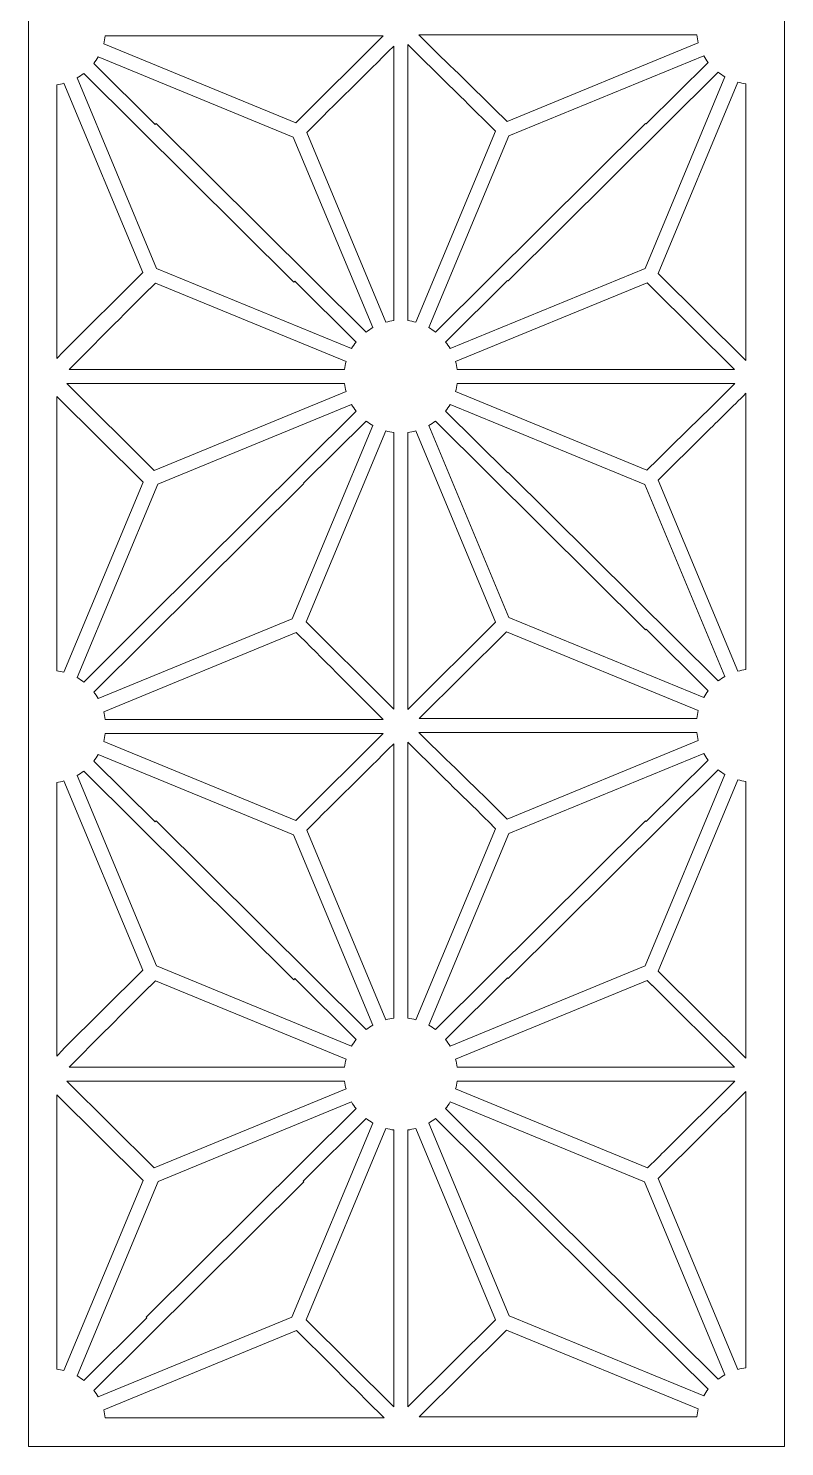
# Model space of a CAD drawing. Header units: centimetres. Extents: x -9 to 6.6, y -13.7 to 14.
# Drawn here: x -8.95 to -1.61, y -13.65 to 0.12 of the extents above; entities that cross this region are included whole.
import ezdxf

# ---------------------------------------------------------------- set-up
doc = ezdxf.new("R2010")
doc.units = ezdxf.units.CM
doc.header["$MEASUREMENT"] = 0
doc.layers.add('layer 1', color=7, linetype='Continuous')

msp = doc.modelspace()

# ---------------------------------------------------------------- linework, layer by layer
at = {"layer": 'layer 1', "color": 177, "lineweight": 9}
for points, knots in [([(-1.61129, 13.97715), (-1.61129, 13.97715), (-1.61129, 13.97714), (-1.61129, 13.97714), (-1.61129, 13.97714), (-1.61129, 13.97714), (-1.61129, 13.21276), (-1.61129, 13.21276), (-1.61129, 13.21276), (-1.61129, 13.21276), (-1.61129, 13.10754), (-1.61129, 13.10754), (-1.61129, 13.10754), (-1.61129, 13.10754), (-1.61129, 12.75012), (-1.61129, 12.75012), (-1.61129, 12.75012), (-1.61129, 12.75012), (-1.61129, 10.67243), (-1.61129, 10.67243), (-1.61129, 10.67243), (-1.61129, 10.67243), (-1.61129, 10.47246), (-1.61129, 10.47246), (-1.61129, 10.47246), (-1.61129, 10.47246), (-1.61129, 10.06116), (-1.61129, 10.06116), (-1.61129, 10.06116), (-1.61129, 10.06116), (-1.61129, 9.86755), (-1.61129, 9.86755), (-1.61129, 9.86755), (-1.61129, 9.86755), (-1.61129, 7.80981), (-1.61129, 7.80981), (-1.61129, 7.80981), (-1.61129, 7.80981), (-1.61129, 7.4524), (-1.61129, 7.4524), (-1.61129, 7.4524), (-1.61129, 7.4524), (-1.61129, 7.34716), (-1.61129, 7.34716), (-1.61129, 7.34716), (-1.61129, 7.34716), (-1.61129, 6.4402), (-1.61129, 6.4402), (-1.61129, 6.4402), (-1.61129, 6.4402), (-1.61129, 6.33498), (-1.61129, 6.33498), (-1.61129, 6.33498), (-1.61129, 6.33498), (-1.61129, 5.97756), (-1.61129, 5.97756), (-1.61129, 5.97756), (-1.61129, 5.97756), (-1.61129, 3.89988), (-1.61129, 3.89988), (-1.61129, 3.89988), (-1.61129, 3.89988), (-1.61129, 3.69991), (-1.61129, 3.69991), (-1.61129, 3.69991), (-1.61129, 3.69991), (-1.61129, 3.28861), (-1.61129, 3.28861), (-1.61129, 3.28861), (-1.61129, 3.28861), (-1.61129, 3.095), (-1.61129, 3.095), (-1.61129, 3.095), (-1.61129, 3.095), (-1.61129, 1.03726), (-1.61129, 1.03726), (-1.61129, 1.03726), (-1.61129, 1.03726), (-1.61129, 0.67984), (-1.61129, 0.67984), (-1.61129, 0.67984), (-1.61129, 0.67984), (-1.61129, 0.57461), (-1.61129, 0.57461), (-1.61129, 0.57461), (-1.61129, 0.57461), (-1.61129, -0.33235), (-1.61129, -0.33235), (-1.61129, -0.33235), (-1.61129, -0.33235), (-1.61129, -0.43758), (-1.61129, -0.43758), (-1.61129, -0.43758), (-1.61129, -0.43758), (-1.61129, -0.795), (-1.61129, -0.795), (-1.61129, -0.795), (-1.61129, -0.795), (-1.61129, -2.87268), (-1.61129, -2.87268), (-1.61129, -2.87268), (-1.61129, -2.87268), (-1.61129, -3.07265), (-1.61129, -3.07265), (-1.61129, -3.07265), (-1.61129, -3.07265), (-1.61129, -3.48395), (-1.61129, -3.48395), (-1.61129, -3.48395), (-1.61129, -3.48395), (-1.61129, -3.67756), (-1.61129, -3.67756), (-1.61129, -3.67756), (-1.61129, -3.67756), (-1.61129, -5.7353), (-1.61129, -5.7353), (-1.61129, -5.7353), (-1.61129, -5.7353), (-1.61129, -6.09272), (-1.61129, -6.09272), (-1.61129, -6.09272), (-1.61129, -6.09272), (-1.61129, -6.19795), (-1.61129, -6.19795), (-1.61129, -6.19795), (-1.61129, -6.19795), (-1.61129, -7.10491), (-1.61129, -7.10491), (-1.61129, -7.10491), (-1.61129, -7.10491), (-1.61129, -7.21014), (-1.61129, -7.21014), (-1.61129, -7.21014), (-1.61129, -7.21014), (-1.61129, -7.56755), (-1.61129, -7.56755), (-1.61129, -7.56755), (-1.61129, -7.56755), (-1.61129, -9.64524), (-1.61129, -9.64524), (-1.61129, -9.64524), (-1.61129, -9.64524), (-1.61129, -9.84521), (-1.61129, -9.84521), (-1.61129, -9.84521), (-1.61129, -9.84521), (-1.61129, -10.26286), (-1.61129, -10.26286), (-1.61129, -10.26286), (-1.61129, -10.26286), (-1.61129, -10.45647), (-1.61129, -10.45647), (-1.61129, -10.45647), (-1.61129, -10.45647), (-1.61129, -12.51421), (-1.61129, -12.51421), (-1.61129, -12.51421), (-1.61129, -12.51421), (-1.61129, -12.87163), (-1.61129, -12.87163), (-1.61129, -12.87163), (-1.61129, -12.87163), (-1.61129, -12.97686), (-1.61129, -12.97686), (-1.61129, -12.97686), (-1.61129, -12.97686), (-1.61129, -13.65199), (-1.61129, -13.65199), (-1.61129, -13.65199), (-1.61129, -13.65199), (-1.61129, -13.65199), (-1.61129, -13.65199), (-1.61129, -13.65199), (-1.61129, -13.65199), (-2.63733, -13.65199), (-2.63733, -13.65199), (-2.63733, -13.65199), (-2.63733, -13.65199), (-2.63733, -13.65199), (-2.63733, -13.65199), (-2.63733, -13.65199), (-2.63733, -13.65199), (-5.00861, -13.65199), (-5.00861, -13.65199), (-5.00861, -13.65199), (-5.00861, -13.65199), (-5.00861, -13.65199), (-5.00861, -13.65199), (-5.00861, -13.65199), (-5.00861, -13.65199), (-5.21008, -13.65199), (-5.21008, -13.65199), (-5.21008, -13.65199), (-5.21008, -13.65199), (-5.21008, -13.65199), (-5.21008, -13.65199), (-5.21008, -13.65199), (-5.21008, -13.65199), (-5.45166, -13.65199), (-5.45166, -13.65199), (-5.45166, -13.65199), (-5.45166, -13.65199), (-5.45166, -13.65199), (-5.45166, -13.65199), (-5.45166, -13.65199), (-5.45166, -13.65199), (-5.65392, -13.65199), (-5.65392, -13.65199), (-5.65392, -13.65199), (-5.65392, -13.65199), (-5.65392, -13.65199), (-5.65392, -13.65199), (-5.65392, -13.65199), (-5.65392, -13.65199), (-8.06065, -13.65199), (-8.06065, -13.65199), (-8.06065, -13.65199), (-8.06065, -13.65199), (-8.06065, -13.65199), (-8.06065, -13.65199), (-8.06065, -13.65199), (-8.06065, -13.65199), (-8.95458, -13.65199), (-8.95458, -13.65199), (-8.95458, -13.65199), (-8.95458, -13.65199), (-8.95458, -13.65199), (-8.95458, -13.65199), (-8.95458, -13.65199), (-8.95458, -13.65199), (-8.95458, -12.78123), (-8.95458, -12.78123), (-8.95458, -12.78123), (-8.95458, -12.78123), (-8.95458, -10.34412), (-8.95458, -10.34412), (-8.95458, -10.34412), (-8.95458, -10.34412), (-8.95458, -10.13921), (-8.95458, -10.13921), (-8.95458, -10.13921), (-8.95458, -10.13921), (-8.95458, -10.11403), (-8.95458, -10.11403), (-8.95458, -10.11403), (-8.95458, -10.11403), (-8.95458, -9.97725), (-8.95458, -9.97725), (-8.95458, -9.97725), (-8.95458, -9.97725), (-8.95458, -9.95568), (-8.95458, -9.95568), (-8.95458, -9.95568), (-8.95458, -9.95568), (-8.95458, -9.76189), (-8.95458, -9.76189), (-8.95458, -9.76189), (-8.95458, -9.76189), (-8.95458, -7.32117), (-8.95458, -7.32117), (-8.95458, -7.32117), (-8.95458, -7.32117), (-8.95458, -6.00232), (-8.95458, -6.00232), (-8.95458, -6.00232), (-8.95458, -6.00232), (-8.95458, -3.56784), (-8.95458, -3.56784), (-8.95458, -3.56784), (-8.95458, -3.56784), (-8.95458, -3.36782), (-8.95458, -3.36782), (-8.95458, -3.36782), (-8.95458, -3.36782), (-8.95458, -3.34264), (-8.95458, -3.34264), (-8.95458, -3.34264), (-8.95458, -3.34264), (-8.95458, -3.20586), (-8.95458, -3.20586), (-8.95458, -3.20586), (-8.95458, -3.20586), (-8.95458, -3.1843), (-8.95458, -3.1843), (-8.95458, -3.1843), (-8.95458, -3.1843), (-8.95458, -2.98933), (-8.95458, -2.98933), (-8.95458, -2.98933), (-8.95458, -2.98933), (-8.95458, -0.54861), (-8.95458, -0.54861), (-8.95458, -0.54861), (-8.95458, -0.54861), (-8.95458, 0.77024), (-8.95458, 0.77024), (-8.95458, 0.77024), (-8.95458, 0.77024), (-8.95458, 3.20355), (-8.95458, 3.20355), (-8.95458, 3.20355), (-8.95458, 3.20355), (-8.95458, 3.40356), (-8.95458, 3.40356), (-8.95458, 3.40356), (-8.95458, 3.40356), (-8.95458, 3.42874), (-8.95458, 3.42874), (-8.95458, 3.42874), (-8.95458, 3.42874), (-8.95458, 3.56552), (-8.95458, 3.56552), (-8.95458, 3.56552), (-8.95458, 3.56552), (-8.95458, 3.58709), (-8.95458, 3.58709), (-8.95458, 3.58709), (-8.95458, 3.58709), (-8.95458, 3.78322), (-8.95458, 3.78322), (-8.95458, 3.78322), (-8.95458, 3.78322), (-8.95458, 6.22395), (-8.95458, 6.22395), (-8.95458, 6.22395), (-8.95458, 6.22395), (-8.95458, 7.54279), (-8.95458, 7.54279), (-8.95458, 7.54279), (-8.95458, 7.54279), (-8.95458, 9.97493), (-8.95458, 9.97493), (-8.95458, 9.97493), (-8.95458, 9.97493), (-8.95458, 10.17495), (-8.95458, 10.17495), (-8.95458, 10.17495), (-8.95458, 10.17495), (-8.95458, 10.20013), (-8.95458, 10.20013), (-8.95458, 10.20013), (-8.95458, 10.20013), (-8.95458, 10.33691), (-8.95458, 10.33691), (-8.95458, 10.33691), (-8.95458, 10.33691), (-8.95458, 10.35847), (-8.95458, 10.35847), (-8.95458, 10.35847), (-8.95458, 10.35847), (-8.95458, 10.55578), (-8.95458, 10.55578), (-8.95458, 10.55578), (-8.95458, 10.55578), (-8.95458, 12.99651), (-8.95458, 12.99651), (-8.95458, 12.99651), (-8.95458, 12.99651), (-8.95458, 13.97714), (-8.95458, 13.97714), (-8.95458, 13.97714), (-8.95458, 13.97714), (-8.95458, 13.97715), (-8.95458, 13.97715), (-8.95458, 13.97715), (-8.95458, 13.97715), (-8.30877, 13.97715), (-8.30877, 13.97715), (-8.30877, 13.97715), (-8.30877, 13.97715), (-8.30877, 13.97714), (-8.30877, 13.97714), (-8.30877, 13.97714), (-8.30877, 13.97714), (-8.1534, 13.97714), (-8.1534, 13.97714), (-8.1534, 13.97714), (-8.1534, 13.97714), (-8.1534, 13.97715), (-8.1534, 13.97715), (-8.1534, 13.97715), (-8.1534, 13.97715), (-7.79361, 13.97715), (-7.79361, 13.97715), (-7.79361, 13.97715), (-7.79361, 13.97715), (-7.79361, 13.97714), (-7.79361, 13.97714), (-7.79361, 13.97714), (-7.79361, 13.97714), (-5.766, 13.97714), (-5.766, 13.97714), (-5.766, 13.97714), (-5.766, 13.97714), (-5.766, 13.97715), (-5.766, 13.97715), (-5.766, 13.97715), (-5.766, 13.97715), (-5.55712, 13.97715), (-5.55712, 13.97715), (-5.55712, 13.97715), (-5.55712, 13.97715), (-5.55712, 13.97714), (-5.55712, 13.97714), (-5.55712, 13.97714), (-5.55712, 13.97714), (-5.40683, 13.97714), (-5.40683, 13.97714), (-5.40683, 13.97714), (-5.40683, 13.97714), (-5.40683, 13.97715), (-5.40683, 13.97715), (-5.40683, 13.97715), (-5.40683, 13.97715), (-5.26914, 13.97715), (-5.26914, 13.97715), (-5.26914, 13.97715), (-5.26914, 13.97715), (-5.26914, 13.97714), (-5.26914, 13.97714), (-5.26914, 13.97714), (-5.26914, 13.97714), (-5.11029, 13.97714), (-5.11029, 13.97714), (-5.11029, 13.97714), (-5.11029, 13.97714), (-5.11029, 13.97715), (-5.11029, 13.97715), (-5.11029, 13.97715), (-5.11029, 13.97715), (-4.91513, 13.97715), (-4.91513, 13.97715), (-4.91513, 13.97715), (-4.91513, 13.97715), (-4.91513, 13.97714), (-4.91513, 13.97714), (-4.91513, 13.97714), (-4.91513, 13.97714), (-2.85423, 13.97714), (-2.85423, 13.97714), (-2.85423, 13.97714), (-2.85423, 13.97714), (-2.85423, 13.97715), (-2.85423, 13.97715), (-2.85423, 13.97715), (-2.85423, 13.97715), (-2.49444, 13.97715), (-2.49444, 13.97715), (-2.49444, 13.97715), (-2.49444, 13.97715), (-2.49444, 13.97714), (-2.49444, 13.97714), (-2.49444, 13.97714), (-2.49444, 13.97714), (-2.37151, 13.97714), (-2.37151, 13.97714), (-2.37151, 13.97714), (-2.37151, 13.97714), (-2.37151, 13.97715), (-2.37151, 13.97715), (-2.37151, 13.97715), (-2.37151, 13.97715), (-1.61129, 13.97715), (-1.61129, 13.97715)], [0, 0, 0, 0, 0.00854701, 0.00854701, 0.00854701, 0.00854701, 0.01709402, 0.01709402, 0.01709402, 0.01709402, 0.02564103, 0.02564103, 0.02564103, 0.02564103, 0.03418803, 0.03418803, 0.03418803, 0.03418803, 0.04273504, 0.04273504, 0.04273504, 0.04273504, 0.05128205, 0.05128205, 0.05128205, 0.05128205, 0.05982906, 0.05982906, 0.05982906, 0.05982906, 0.06837607, 0.06837607, 0.06837607, 0.06837607, 0.07692308, 0.07692308, 0.07692308, 0.07692308, 0.08547009, 0.08547009, 0.08547009, 0.08547009, 0.09401709, 0.09401709, 0.09401709, 0.09401709, 0.1025641, 0.1025641, 0.1025641, 0.1025641, 0.11111111, 0.11111111, 0.11111111, 0.11111111, 0.11965812, 0.11965812, 0.11965812, 0.11965812, 0.12820513, 0.12820513, 0.12820513, 0.12820513, 0.13675214, 0.13675214, 0.13675214, 0.13675214, 0.14529915, 0.14529915, 0.14529915, 0.14529915, 0.15384615, 0.15384615, 0.15384615, 0.15384615, 0.16239316, 0.16239316, 0.16239316, 0.16239316, 0.17094017, 0.17094017, 0.17094017, 0.17094017, 0.17948718, 0.17948718, 0.17948718, 0.17948718, 0.18803419, 0.18803419, 0.18803419, 0.18803419, 0.1965812, 0.1965812, 0.1965812, 0.1965812, 0.20512821, 0.20512821, 0.20512821, 0.20512821, 0.21367521, 0.21367521, 0.21367521, 0.21367521, 0.22222222, 0.22222222, 0.22222222, 0.22222222, 0.23076923, 0.23076923, 0.23076923, 0.23076923, 0.23931624, 0.23931624, 0.23931624, 0.23931624, 0.24786325, 0.24786325, 0.24786325, 0.24786325, 0.25641026, 0.25641026, 0.25641026, 0.25641026, 0.26495726, 0.26495726, 0.26495726, 0.26495726, 0.27350427, 0.27350427, 0.27350427, 0.27350427, 0.28205128, 0.28205128, 0.28205128, 0.28205128, 0.29059829, 0.29059829, 0.29059829, 0.29059829, 0.2991453, 0.2991453, 0.2991453, 0.2991453, 0.30769231, 0.30769231, 0.30769231, 0.30769231, 0.31623932, 0.31623932, 0.31623932, 0.31623932, 0.32478632, 0.32478632, 0.32478632, 0.32478632, 0.33333333, 0.33333333, 0.33333333, 0.33333333, 0.34188034, 0.34188034, 0.34188034, 0.34188034, 0.35042735, 0.35042735, 0.35042735, 0.35042735, 0.35897436, 0.35897436, 0.35897436, 0.35897436, 0.36752137, 0.36752137, 0.36752137, 0.36752137, 0.37606838, 0.37606838, 0.37606838, 0.37606838, 0.38461538, 0.38461538, 0.38461538, 0.38461538, 0.39316239, 0.39316239, 0.39316239, 0.39316239, 0.4017094, 0.4017094, 0.4017094, 0.4017094, 0.41025641, 0.41025641, 0.41025641, 0.41025641, 0.41880342, 0.41880342, 0.41880342, 0.41880342, 0.42735043, 0.42735043, 0.42735043, 0.42735043, 0.43589744, 0.43589744, 0.43589744, 0.43589744, 0.44444444, 0.44444444, 0.44444444, 0.44444444, 0.45299145, 0.45299145, 0.45299145, 0.45299145, 0.46153846, 0.46153846, 0.46153846, 0.46153846, 0.47008547, 0.47008547, 0.47008547, 0.47008547, 0.47863248, 0.47863248, 0.47863248, 0.47863248, 0.48717949, 0.48717949, 0.48717949, 0.48717949, 0.4957265, 0.4957265, 0.4957265, 0.4957265, 0.5042735, 0.5042735, 0.5042735, 0.5042735, 0.51282051, 0.51282051, 0.51282051, 0.51282051, 0.52136752, 0.52136752, 0.52136752, 0.52136752, 0.52991453, 0.52991453, 0.52991453, 0.52991453, 0.53846154, 0.53846154, 0.53846154, 0.53846154, 0.54700855, 0.54700855, 0.54700855, 0.54700855, 0.55555556, 0.55555556, 0.55555556, 0.55555556, 0.56410256, 0.56410256, 0.56410256, 0.56410256, 0.57264957, 0.57264957, 0.57264957, 0.57264957, 0.58119658, 0.58119658, 0.58119658, 0.58119658, 0.58974359, 0.58974359, 0.58974359, 0.58974359, 0.5982906, 0.5982906, 0.5982906, 0.5982906, 0.60683761, 0.60683761, 0.60683761, 0.60683761, 0.61538462, 0.61538462, 0.61538462, 0.61538462, 0.62393162, 0.62393162, 0.62393162, 0.62393162, 0.63247863, 0.63247863, 0.63247863, 0.63247863, 0.64102564, 0.64102564, 0.64102564, 0.64102564, 0.64957265, 0.64957265, 0.64957265, 0.64957265, 0.65811966, 0.65811966, 0.65811966, 0.65811966, 0.66666667, 0.66666667, 0.66666667, 0.66666667, 0.67521368, 0.67521368, 0.67521368, 0.67521368, 0.68376068, 0.68376068, 0.68376068, 0.68376068, 0.69230769, 0.69230769, 0.69230769, 0.69230769, 0.7008547, 0.7008547, 0.7008547, 0.7008547, 0.70940171, 0.70940171, 0.70940171, 0.70940171, 0.71794872, 0.71794872, 0.71794872, 0.71794872, 0.72649573, 0.72649573, 0.72649573, 0.72649573, 0.73504274, 0.73504274, 0.73504274, 0.73504274, 0.74358974, 0.74358974, 0.74358974, 0.74358974, 0.75213675, 0.75213675, 0.75213675, 0.75213675, 0.76068376, 0.76068376, 0.76068376, 0.76068376, 0.76923077, 0.76923077, 0.76923077, 0.76923077, 0.77777778, 0.77777778, 0.77777778, 0.77777778, 0.78632479, 0.78632479, 0.78632479, 0.78632479, 0.79487179, 0.79487179, 0.79487179, 0.79487179, 0.8034188, 0.8034188, 0.8034188, 0.8034188, 0.81196581, 0.81196581, 0.81196581, 0.81196581, 0.82051282, 0.82051282, 0.82051282, 0.82051282, 0.82905983, 0.82905983, 0.82905983, 0.82905983, 0.83760684, 0.83760684, 0.83760684, 0.83760684, 0.84615385, 0.84615385, 0.84615385, 0.84615385, 0.85470085, 0.85470085, 0.85470085, 0.85470085, 0.86324786, 0.86324786, 0.86324786, 0.86324786, 0.87179487, 0.87179487, 0.87179487, 0.87179487, 0.88034188, 0.88034188, 0.88034188, 0.88034188, 0.88888889, 0.88888889, 0.88888889, 0.88888889, 0.8974359, 0.8974359, 0.8974359, 0.8974359, 0.90598291, 0.90598291, 0.90598291, 0.90598291, 0.91452991, 0.91452991, 0.91452991, 0.91452991, 0.92307692, 0.92307692, 0.92307692, 0.92307692, 0.93162393, 0.93162393, 0.93162393, 0.93162393, 0.94017094, 0.94017094, 0.94017094, 0.94017094, 0.94871795, 0.94871795, 0.94871795, 0.94871795, 0.95726496, 0.95726496, 0.95726496, 0.95726496, 0.96581197, 0.96581197, 0.96581197, 0.96581197, 0.97435897, 0.97435897, 0.97435897, 0.97435897, 0.98290598, 0.98290598, 0.98290598, 0.98290598, 1, 1, 1, 1]), ([(-6.35883, -0.80078), (-6.35883, -0.80078), (-5.51002, 0.04243), (-5.51002, 0.04243), (-5.51002, 0.04243), (-5.51002, 0.04243), (-8.20802, 0.04243), (-8.20802, 0.04243), (-8.20802, 0.04243), (-8.21129, 0.01646), (-8.2164, -0.00893), (-8.2232, -0.03363), (-8.2232, -0.03363), (-8.2232, -0.03363), (-6.35883, -0.80078), (-6.35883, -0.80078)], [0, 0, 0, 0, 0.2, 0.2, 0.2, 0.2, 0.4, 0.4, 0.4, 0.4, 0.6, 0.6, 0.6, 0.6, 1, 1, 1, 1]), ([(-2.4649, 0.05274), (-2.46163, 0.02677), (-2.45653, 0.00138), (-2.44973, -0.02333), (-2.44973, -0.02333), (-2.44973, -0.02333), (-4.30652, -0.78736), (-4.30652, -0.78736), (-4.30652, -0.78736), (-4.53284, -0.56217), (-4.76181, -0.33996), (-4.99096, -0.11806), (-4.99096, -0.11806), (-4.99096, -0.11806), (-5.16289, 0.05274), (-5.16289, 0.05274), (-5.16289, 0.05274), (-5.16289, 0.05274), (-2.4649, 0.05274), (-2.4649, 0.05274)], [0, 0, 0, 0, 0.16666667, 0.16666667, 0.16666667, 0.16666667, 0.33333333, 0.33333333, 0.33333333, 0.33333333, 0.5, 0.5, 0.5, 0.5, 0.66666667, 0.66666667, 0.66666667, 0.66666667, 1, 1, 1, 1]), ([(-5.40683, -0.05559), (-5.68791, -0.33767), (-5.97431, -0.61785), (-6.25165, -0.894), (-6.25165, -0.894), (-6.25165, -0.894), (-5.48339, -2.73652), (-5.48339, -2.73652), (-5.48339, -2.73652), (-5.45852, -2.72977), (-5.43297, -2.72468), (-5.40683, -2.72144), (-5.40683, -2.72144), (-5.40683, -2.72144), (-5.40683, -0.05559), (-5.40683, -0.05559)], [0, 0, 0, 0, 0.2, 0.2, 0.2, 0.2, 0.4, 0.4, 0.4, 0.4, 0.6, 0.6, 0.6, 0.6, 1, 1, 1, 1]), ([(-4.4191, -0.88148), (-4.4191, -0.88148), (-4.45326, -0.84774), (-4.45326, -0.84774), (-4.45326, -0.84774), (-4.45326, -0.84774), (-4.45286, -0.84757), (-4.45286, -0.84757), (-4.45286, -0.84757), (-4.45286, -0.84757), (-4.68361, -0.61835), (-4.68361, -0.61835), (-4.68361, -0.61835), (-4.87966, -0.42585), (-5.0769, -0.23372), (-5.26914, -0.04168), (-5.26914, -0.04168), (-5.26914, -0.04168), (-5.26914, -2.72141), (-5.26914, -2.72141), (-5.26914, -2.72141), (-5.24301, -2.72466), (-5.21744, -2.72972), (-5.19257, -2.73648), (-5.19257, -2.73648), (-5.19257, -2.73648), (-4.4191, -0.88148), (-4.4191, -0.88148)], [0, 0, 0, 0, 0.125, 0.125, 0.125, 0.125, 0.25, 0.25, 0.25, 0.25, 0.375, 0.375, 0.375, 0.375, 0.5, 0.5, 0.5, 0.5, 0.625, 0.625, 0.625, 0.625, 0.75, 0.75, 0.75, 0.75, 1, 1, 1, 1]), ([(-6.38176, -0.9394), (-6.38176, -0.9394), (-8.27595, -0.15997), (-8.27595, -0.15997), (-8.27595, -0.15997), (-8.2889, -0.1825), (-8.30343, -0.20401), (-8.31937, -0.22437), (-8.31937, -0.22437), (-8.31937, -0.22437), (-7.72377, -0.81604), (-7.72377, -0.81604), (-7.72377, -0.81604), (-7.72377, -0.81604), (-7.71428, -0.80661), (-7.71428, -0.80661), (-7.71428, -0.80661), (-7.71428, -0.80661), (-5.67541, -2.83203), (-5.67541, -2.83203), (-5.67541, -2.83203), (-5.6549, -2.8162), (-5.63325, -2.80177), (-5.61058, -2.7889), (-5.61058, -2.7889), (-5.61058, -2.7889), (-6.38176, -0.9394), (-6.38176, -0.9394)], [0, 0, 0, 0, 0.125, 0.125, 0.125, 0.125, 0.25, 0.25, 0.25, 0.25, 0.375, 0.375, 0.375, 0.375, 0.5, 0.5, 0.5, 0.5, 0.625, 0.625, 0.625, 0.625, 0.75, 0.75, 0.75, 0.75, 1, 1, 1, 1]), ([(-2.95586, -0.8124), (-2.95586, -0.8124), (-2.35356, -0.21407), (-2.35356, -0.21407), (-2.35356, -0.21407), (-2.3695, -0.1937), (-2.38402, -0.17218), (-2.39698, -0.14967), (-2.39698, -0.14967), (-2.39698, -0.14967), (-4.28966, -0.92847), (-4.28966, -0.92847), (-4.28966, -0.92847), (-4.28966, -0.92847), (-5.06539, -2.78888), (-5.06539, -2.78888), (-5.06539, -2.78888), (-5.04272, -2.80176), (-5.02106, -2.81618), (-5.00056, -2.83202), (-5.00056, -2.83202), (-5.00056, -2.83202), (-2.96169, -0.80661), (-2.96169, -0.80661), (-2.96169, -0.80661), (-2.96169, -0.80661), (-2.95586, -0.8124), (-2.95586, -0.8124)], [0, 0, 0, 0, 0.125, 0.125, 0.125, 0.125, 0.25, 0.25, 0.25, 0.25, 0.375, 0.375, 0.375, 0.375, 0.5, 0.5, 0.5, 0.5, 0.625, 0.625, 0.625, 0.625, 0.75, 0.75, 0.75, 0.75, 1, 1, 1, 1]), ([(-6.36836, -2.33708), (-6.36836, -2.33708), (-6.37785, -2.34651), (-6.37785, -2.34651), (-6.37785, -2.34651), (-6.37785, -2.34651), (-8.41672, -0.3211), (-8.41672, -0.3211), (-8.41672, -0.3211), (-8.43722, -0.33694), (-8.45888, -0.35136), (-8.48155, -0.36423), (-8.48155, -0.36423), (-8.48155, -0.36423), (-7.71037, -2.21373), (-7.71037, -2.21373), (-7.71037, -2.21373), (-7.71037, -2.21373), (-5.81619, -2.99315), (-5.81619, -2.99315), (-5.81619, -2.99315), (-5.80323, -2.97063), (-5.78871, -2.9491), (-5.77277, -2.92874), (-5.77277, -2.92874), (-5.77277, -2.92874), (-6.36836, -2.33708), (-6.36836, -2.33708)], [0, 0, 0, 0, 0.125, 0.125, 0.125, 0.125, 0.25, 0.25, 0.25, 0.25, 0.375, 0.375, 0.375, 0.375, 0.5, 0.5, 0.5, 0.5, 0.625, 0.625, 0.625, 0.625, 0.75, 0.75, 0.75, 0.75, 1, 1, 1, 1]), ([(-2.9671, -2.21434), (-2.9671, -2.21434), (-2.19136, -0.35391), (-2.19136, -0.35391), (-2.19136, -0.35391), (-2.21403, -0.34104), (-2.23569, -0.32662), (-2.2562, -0.31078), (-2.2562, -0.31078), (-2.2562, -0.31078), (-4.29507, -2.3362), (-4.29507, -2.3362), (-4.29507, -2.3362), (-4.29507, -2.3362), (-4.3009, -2.33041), (-4.3009, -2.33041), (-4.3009, -2.33041), (-4.3009, -2.33041), (-4.9032, -2.92874), (-4.9032, -2.92874), (-4.9032, -2.92874), (-4.88727, -2.94911), (-4.87274, -2.97062), (-4.85979, -2.99314), (-4.85979, -2.99314), (-4.85979, -2.99314), (-2.9671, -2.21434), (-2.9671, -2.21434)], [0, 0, 0, 0, 0.125, 0.125, 0.125, 0.125, 0.25, 0.25, 0.25, 0.25, 0.375, 0.375, 0.375, 0.375, 0.5, 0.5, 0.5, 0.5, 0.625, 0.625, 0.625, 0.625, 0.75, 0.75, 0.75, 0.75, 1, 1, 1, 1]), ([(-2.83883, -2.26415), (-2.83883, -2.26415), (-2.06417, -0.40629), (-2.06417, -0.40629), (-2.06417, -0.40629), (-2.03931, -0.41304), (-2.01375, -0.41812), (-1.98761, -0.42137), (-1.98761, -0.42137), (-1.98761, -0.42137), (-1.98761, -3.10975), (-1.98761, -3.10975), (-1.98761, -3.10975), (-1.98761, -3.10975), (-2.83883, -2.26415), (-2.83883, -2.26415)], [0, 0, 0, 0, 0.2, 0.2, 0.2, 0.2, 0.4, 0.4, 0.4, 0.4, 0.6, 0.6, 0.6, 0.6, 1, 1, 1, 1]), ([(-8.67921, -3.0889), (-8.67921, -3.0889), (-8.67921, -0.43092), (-8.67921, -0.43092), (-8.67921, -0.43092), (-8.65519, -0.42766), (-8.63166, -0.42287), (-8.60873, -0.41664), (-8.60873, -0.41664), (-8.60873, -0.41664), (-7.84208, -2.25529), (-7.84208, -2.25529), (-7.84208, -2.25529), (-7.84208, -2.25529), (-8.61584, -3.02291), (-8.61584, -3.02291), (-8.61584, -3.02291), (-8.61584, -3.02291), (-8.61551, -3.02421), (-8.61551, -3.02421), (-8.61551, -3.02421), (-8.61551, -3.02421), (-8.67921, -3.0889), (-8.67921, -3.0889)], [0, 0, 0, 0, 0.14285714, 0.14285714, 0.14285714, 0.14285714, 0.28571429, 0.28571429, 0.28571429, 0.28571429, 0.42857143, 0.42857143, 0.42857143, 0.42857143, 0.57142857, 0.57142857, 0.57142857, 0.57142857, 0.71428571, 0.71428571, 0.71428571, 0.71428571, 1, 1, 1, 1]), ([(-7.72128, -2.35728), (-7.72128, -2.35728), (-7.77653, -2.41248), (-7.77653, -2.41248), (-7.77653, -2.41248), (-7.77653, -2.41248), (-7.77705, -2.41124), (-7.77705, -2.41124), (-7.77705, -2.41124), (-8.03862, -2.67108), (-8.29932, -2.9375), (-8.55985, -3.19555), (-8.55985, -3.19555), (-8.55985, -3.19555), (-5.88411, -3.19555), (-5.88411, -3.19555), (-5.88411, -3.19555), (-5.88085, -3.16958), (-5.87574, -3.14418), (-5.86894, -3.11948), (-5.86894, -3.11948), (-5.86894, -3.11948), (-7.72128, -2.35728), (-7.72128, -2.35728)], [0, 0, 0, 0, 0.14285714, 0.14285714, 0.14285714, 0.14285714, 0.28571429, 0.28571429, 0.28571429, 0.28571429, 0.42857143, 0.42857143, 0.42857143, 0.42857143, 0.57142857, 0.57142857, 0.57142857, 0.57142857, 0.71428571, 0.71428571, 0.71428571, 0.71428571, 1, 1, 1, 1]), ([(-2.89632, -2.40201), (-2.89632, -2.40201), (-2.89675, -2.40303), (-2.89675, -2.40303), (-2.89675, -2.40303), (-2.89675, -2.40303), (-2.94649, -2.35391), (-2.94649, -2.35391), (-2.94649, -2.35391), (-2.94649, -2.35391), (-4.80704, -3.11948), (-4.80704, -3.11948), (-4.80704, -3.11948), (-4.80024, -3.14419), (-4.79513, -3.16958), (-4.79186, -3.19555), (-4.79186, -3.19555), (-4.79186, -3.19555), (-2.09751, -3.19555), (-2.09751, -3.19555), (-2.09751, -3.19555), (-2.09751, -3.19555), (-2.89632, -2.40201), (-2.89632, -2.40201)], [0, 0, 0, 0, 0.14285714, 0.14285714, 0.14285714, 0.14285714, 0.28571429, 0.28571429, 0.28571429, 0.28571429, 0.42857143, 0.42857143, 0.42857143, 0.42857143, 0.57142857, 0.57142857, 0.57142857, 0.57142857, 0.71428571, 0.71428571, 0.71428571, 0.71428571, 1, 1, 1, 1]), ([(-7.7333, -4.17553), (-7.7333, -4.17553), (-8.58211, -3.33232), (-8.58211, -3.33232), (-8.58211, -3.33232), (-8.58211, -3.33232), (-5.88411, -3.33232), (-5.88411, -3.33232), (-5.88411, -3.33232), (-5.88085, -3.35829), (-5.87573, -3.38368), (-5.86893, -3.40839), (-5.86893, -3.40839), (-5.86893, -3.40839), (-7.7333, -4.17553), (-7.7333, -4.17553)], [0, 0, 0, 0, 0.2, 0.2, 0.2, 0.2, 0.4, 0.4, 0.4, 0.4, 0.6, 0.6, 0.6, 0.6, 1, 1, 1, 1]), ([(-2.94851, -4.17313), (-2.75525, -3.98085), (-2.56004, -3.79073), (-2.36445, -3.60112), (-2.36445, -3.60112), (-2.36445, -3.60112), (-2.09386, -3.33232), (-2.09386, -3.33232), (-2.09386, -3.33232), (-2.09386, -3.33232), (-4.79186, -3.33232), (-4.79186, -3.33232), (-4.79186, -3.33232), (-4.79513, -3.35829), (-4.80023, -3.38369), (-4.80703, -3.40839), (-4.80703, -3.40839), (-4.80703, -3.40839), (-2.94851, -4.17313), (-2.94851, -4.17313)], [0, 0, 0, 0, 0.16666667, 0.16666667, 0.16666667, 0.16666667, 0.33333333, 0.33333333, 0.33333333, 0.33333333, 0.5, 0.5, 0.5, 0.5, 0.66666667, 0.66666667, 0.66666667, 0.66666667, 1, 1, 1, 1]), ([(-2.385, -3.81893), (-2.385, -3.81893), (-2.83777, -4.26871), (-2.83777, -4.26871), (-2.83777, -4.26871), (-2.83777, -4.26871), (-2.06419, -6.12397), (-2.06419, -6.12397), (-2.06419, -6.12397), (-2.03932, -6.11721), (-2.01375, -6.11215), (-1.98761, -6.1089), (-1.98761, -6.1089), (-1.98761, -6.1089), (-1.98761, -3.42674), (-1.98761, -3.42674), (-1.98761, -3.42674), (-2.11841, -3.5574), (-2.25152, -3.6881), (-2.385, -3.81893)], [0, 0, 0, 0, 0.16666667, 0.16666667, 0.16666667, 0.16666667, 0.33333333, 0.33333333, 0.33333333, 0.33333333, 0.5, 0.5, 0.5, 0.5, 0.66666667, 0.66666667, 0.66666667, 0.66666667, 1, 1, 1, 1]), ([(-8.67921, -6.12003), (-8.67921, -6.12003), (-8.67921, -3.45687), (-8.67921, -3.45687), (-8.67921, -3.45687), (-8.67921, -3.45687), (-7.83996, -4.29058), (-7.83996, -4.29058), (-7.83996, -4.29058), (-7.83996, -4.29058), (-8.60874, -6.13433), (-8.60874, -6.13433), (-8.60874, -6.13433), (-8.63168, -6.1281), (-8.65519, -6.12329), (-8.67921, -6.12003)], [0, 0, 0, 0, 0.2, 0.2, 0.2, 0.2, 0.4, 0.4, 0.4, 0.4, 0.6, 0.6, 0.6, 0.6, 1, 1, 1, 1]), ([(-7.69877, -4.30937), (-7.69877, -4.30937), (-8.48155, -6.18671), (-8.48155, -6.18671), (-8.48155, -6.18671), (-8.45888, -6.19957), (-8.43723, -6.214), (-8.41672, -6.22983), (-8.41672, -6.22983), (-8.41672, -6.22983), (-7.80953, -5.62665), (-7.80953, -5.62665), (-7.80953, -5.62665), (-7.80953, -5.62665), (-7.81164, -5.62455), (-7.81164, -5.62455), (-7.81164, -5.62455), (-7.81164, -5.62455), (-5.77276, -3.59912), (-5.77276, -3.59912), (-5.77276, -3.59912), (-5.7887, -3.57876), (-5.80323, -3.55725), (-5.81618, -3.53473), (-5.81618, -3.53473), (-5.81618, -3.53473), (-7.69877, -4.30937), (-7.69877, -4.30937)], [0, 0, 0, 0, 0.125, 0.125, 0.125, 0.125, 0.25, 0.25, 0.25, 0.25, 0.375, 0.375, 0.375, 0.375, 0.5, 0.5, 0.5, 0.5, 0.625, 0.625, 0.625, 0.625, 0.75, 0.75, 0.75, 0.75, 1, 1, 1, 1]), ([(-4.29968, -4.19868), (-4.29968, -4.19868), (-4.29507, -4.1941), (-4.29507, -4.1941), (-4.29507, -4.1941), (-4.29507, -4.1941), (-2.2562, -6.21951), (-2.2562, -6.21951), (-2.2562, -6.21951), (-2.2357, -6.20367), (-2.21404, -6.18925), (-2.19137, -6.17637), (-2.19137, -6.17637), (-2.19137, -6.17637), (-2.96832, -4.31303), (-2.96832, -4.31303), (-2.96832, -4.31303), (-2.96832, -4.31303), (-4.85978, -3.53473), (-4.85978, -3.53473), (-4.85978, -3.53473), (-4.87274, -3.55725), (-4.88726, -3.57877), (-4.9032, -3.59914), (-4.9032, -3.59914), (-4.9032, -3.59914), (-4.29968, -4.19868), (-4.29968, -4.19868)], [0, 0, 0, 0, 0.125, 0.125, 0.125, 0.125, 0.25, 0.25, 0.25, 0.25, 0.375, 0.375, 0.375, 0.375, 0.5, 0.5, 0.5, 0.5, 0.625, 0.625, 0.625, 0.625, 0.75, 0.75, 0.75, 0.75, 1, 1, 1, 1]), ([(-6.2826, -4.29903), (-6.2826, -4.29903), (-6.28049, -4.30113), (-6.28049, -4.30113), (-6.28049, -4.30113), (-6.28049, -4.30113), (-8.31936, -6.32654), (-8.31936, -6.32654), (-8.31936, -6.32654), (-8.30342, -6.34691), (-8.2889, -6.36843), (-8.27594, -6.39095), (-8.27594, -6.39095), (-8.27594, -6.39095), (-6.39336, -5.61631), (-6.39336, -5.61631), (-6.39336, -5.61631), (-6.39336, -5.61631), (-5.61058, -3.73898), (-5.61058, -3.73898), (-5.61058, -3.73898), (-5.63325, -3.72611), (-5.65491, -3.71169), (-5.67541, -3.69585), (-5.67541, -3.69585), (-5.67541, -3.69585), (-6.2826, -4.29903), (-6.2826, -4.29903)], [0, 0, 0, 0, 0.125, 0.125, 0.125, 0.125, 0.25, 0.25, 0.25, 0.25, 0.375, 0.375, 0.375, 0.375, 0.5, 0.5, 0.5, 0.5, 0.625, 0.625, 0.625, 0.625, 0.75, 0.75, 0.75, 0.75, 1, 1, 1, 1]), ([(-4.28844, -5.60233), (-4.28844, -5.60233), (-2.39697, -6.38063), (-2.39697, -6.38063), (-2.39697, -6.38063), (-2.38402, -6.35811), (-2.36949, -6.3366), (-2.35355, -6.31623), (-2.35355, -6.31623), (-2.35355, -6.31623), (-2.95708, -5.71669), (-2.95708, -5.71669), (-2.95708, -5.71669), (-2.95708, -5.71669), (-2.96169, -5.72126), (-2.96169, -5.72126), (-2.96169, -5.72126), (-2.96169, -5.72126), (-5.00056, -3.69585), (-5.00056, -3.69585), (-5.00056, -3.69585), (-5.02107, -3.71168), (-5.04273, -3.72611), (-5.0654, -3.73898), (-5.0654, -3.73898), (-5.0654, -3.73898), (-4.28844, -5.60233), (-4.28844, -5.60233)], [0, 0, 0, 0, 0.125, 0.125, 0.125, 0.125, 0.25, 0.25, 0.25, 0.25, 0.375, 0.375, 0.375, 0.375, 0.5, 0.5, 0.5, 0.5, 0.625, 0.625, 0.625, 0.625, 0.75, 0.75, 0.75, 0.75, 1, 1, 1, 1]), ([(-5.47629, -6.42072), (-5.47629, -6.42072), (-5.47662, -6.42201), (-5.47662, -6.42201), (-5.47662, -6.42201), (-5.47662, -6.42201), (-5.40683, -6.49289), (-5.40683, -6.49289), (-5.40683, -6.49289), (-5.40683, -6.49289), (-5.40683, -3.80646), (-5.40683, -3.80646), (-5.40683, -3.80646), (-5.43297, -3.80321), (-5.45854, -3.79815), (-5.4834, -3.79139), (-5.4834, -3.79139), (-5.4834, -3.79139), (-6.25686, -5.64635), (-6.25686, -5.64635), (-6.25686, -5.64635), (-6.25686, -5.64635), (-5.47629, -6.42072), (-5.47629, -6.42072)], [0, 0, 0, 0, 0.14285714, 0.14285714, 0.14285714, 0.14285714, 0.28571429, 0.28571429, 0.28571429, 0.28571429, 0.42857143, 0.42857143, 0.42857143, 0.42857143, 0.57142857, 0.57142857, 0.57142857, 0.57142857, 0.71428571, 0.71428571, 0.71428571, 0.71428571, 1, 1, 1, 1]), ([(-4.41793, -5.64921), (-4.41793, -5.64921), (-5.19259, -3.79135), (-5.19259, -3.79135), (-5.19259, -3.79135), (-5.21745, -3.79811), (-5.24301, -3.80319), (-5.26914, -3.80643), (-5.26914, -3.80643), (-5.26914, -3.80643), (-5.26914, -6.49481), (-5.26914, -6.49481), (-5.26914, -6.49481), (-5.26914, -6.49481), (-4.41793, -5.64921), (-4.41793, -5.64921)], [0, 0, 0, 0, 0.2, 0.2, 0.2, 0.2, 0.4, 0.4, 0.4, 0.4, 0.6, 0.6, 0.6, 0.6, 1, 1, 1, 1]), ([(-6.3545, -5.74836), (-6.3545, -5.74836), (-8.22319, -6.51729), (-8.22319, -6.51729), (-8.22319, -6.51729), (-8.21639, -6.54199), (-8.21129, -6.56739), (-8.20802, -6.59335), (-8.20802, -6.59335), (-8.20802, -6.59335), (-5.50897, -6.59335), (-5.50897, -6.59335), (-5.50897, -6.59335), (-5.77726, -6.32814), (-6.04571, -6.05358), (-6.31508, -5.78599), (-6.31508, -5.78599), (-6.31508, -5.78599), (-6.3156, -5.78723), (-6.3156, -5.78723), (-6.3156, -5.78723), (-6.3156, -5.78723), (-6.3545, -5.74836), (-6.3545, -5.74836)], [0, 0, 0, 0, 0.14285714, 0.14285714, 0.14285714, 0.14285714, 0.28571429, 0.28571429, 0.28571429, 0.28571429, 0.42857143, 0.42857143, 0.42857143, 0.42857143, 0.57142857, 0.57142857, 0.57142857, 0.57142857, 0.71428571, 0.71428571, 0.71428571, 0.71428571, 1, 1, 1, 1]), ([(-4.31151, -5.74089), (-4.31151, -5.74089), (-2.44972, -6.50698), (-2.44972, -6.50698), (-2.44972, -6.50698), (-2.45652, -6.53168), (-2.46163, -6.55707), (-2.4649, -6.58304), (-2.4649, -6.58304), (-2.4649, -6.58304), (-5.15925, -6.58304), (-5.15925, -6.58304), (-5.15925, -6.58304), (-5.15925, -6.58304), (-4.31151, -5.74089), (-4.31151, -5.74089)], [0, 0, 0, 0, 0.2, 0.2, 0.2, 0.2, 0.4, 0.4, 0.4, 0.4, 0.6, 0.6, 0.6, 0.6, 1, 1, 1, 1]), ([(-6.35883, -7.57334), (-6.35883, -7.57334), (-5.51002, -6.73013), (-5.51002, -6.73013), (-5.51002, -6.73013), (-5.51002, -6.73013), (-8.20802, -6.73013), (-8.20802, -6.73013), (-8.20802, -6.73013), (-8.21129, -6.7561), (-8.2164, -6.78149), (-8.2232, -6.80619), (-8.2232, -6.80619), (-8.2232, -6.80619), (-6.35883, -7.57334), (-6.35883, -7.57334)], [0, 0, 0, 0, 0.2, 0.2, 0.2, 0.2, 0.4, 0.4, 0.4, 0.4, 0.6, 0.6, 0.6, 0.6, 1, 1, 1, 1]), ([(-2.4649, -6.71981), (-2.46163, -6.74578), (-2.45653, -6.77118), (-2.44973, -6.79588), (-2.44973, -6.79588), (-2.44973, -6.79588), (-4.30569, -7.55957), (-4.30569, -7.55957), (-4.30569, -7.55957), (-4.54767, -7.31878), (-4.79269, -7.08139), (-5.03773, -6.84416), (-5.03773, -6.84416), (-5.03773, -6.84416), (-5.16289, -6.71981), (-5.16289, -6.71981), (-5.16289, -6.71981), (-5.16289, -6.71981), (-2.4649, -6.71981), (-2.4649, -6.71981)], [0, 0, 0, 0, 0.16666667, 0.16666667, 0.16666667, 0.16666667, 0.33333333, 0.33333333, 0.33333333, 0.33333333, 0.5, 0.5, 0.5, 0.5, 0.66666667, 0.66666667, 0.66666667, 0.66666667, 1, 1, 1, 1]), ([(-5.40683, -6.82815), (-5.6878, -7.11011), (-5.97407, -7.39018), (-6.25131, -7.66622), (-6.25131, -7.66622), (-6.25131, -7.66622), (-5.48339, -9.5079), (-5.48339, -9.5079), (-5.48339, -9.5079), (-5.45852, -9.50115), (-5.43297, -9.49607), (-5.40683, -9.49282), (-5.40683, -9.49282), (-5.40683, -9.49282), (-5.40683, -6.82815), (-5.40683, -6.82815)], [0, 0, 0, 0, 0.2, 0.2, 0.2, 0.2, 0.4, 0.4, 0.4, 0.4, 0.6, 0.6, 0.6, 0.6, 1, 1, 1, 1]), ([(-4.41945, -7.6537), (-4.41945, -7.6537), (-4.45326, -7.6203), (-4.45326, -7.6203), (-4.45326, -7.6203), (-4.45326, -7.6203), (-4.45203, -7.61979), (-4.45203, -7.61979), (-4.45203, -7.61979), (-4.45203, -7.61979), (-4.55701, -7.5155), (-4.55701, -7.5155), (-4.55701, -7.5155), (-4.79435, -7.28128), (-5.03544, -7.0477), (-5.26914, -6.81423), (-5.26914, -6.81423), (-5.26914, -6.81423), (-5.26914, -9.4928), (-5.26914, -9.4928), (-5.26914, -9.4928), (-5.24301, -9.49604), (-5.21744, -9.50111), (-5.19257, -9.50786), (-5.19257, -9.50786), (-5.19257, -9.50786), (-4.41945, -7.6537), (-4.41945, -7.6537)], [0, 0, 0, 0, 0.125, 0.125, 0.125, 0.125, 0.25, 0.25, 0.25, 0.25, 0.375, 0.375, 0.375, 0.375, 0.5, 0.5, 0.5, 0.5, 0.625, 0.625, 0.625, 0.625, 0.75, 0.75, 0.75, 0.75, 1, 1, 1, 1]), ([(-6.38117, -7.7122), (-6.38117, -7.7122), (-8.27595, -6.93253), (-8.27595, -6.93253), (-8.27595, -6.93253), (-8.2889, -6.95505), (-8.30343, -6.97656), (-8.31937, -6.99693), (-8.31937, -6.99693), (-8.31937, -6.99693), (-7.72436, -7.58801), (-7.72436, -7.58801), (-7.72436, -7.58801), (-7.72436, -7.58801), (-7.71428, -7.578), (-7.71428, -7.578), (-7.71428, -7.578), (-7.71428, -7.578), (-5.67541, -9.60341), (-5.67541, -9.60341), (-5.67541, -9.60341), (-5.6549, -9.58758), (-5.63325, -9.57315), (-5.61058, -9.56029), (-5.61058, -9.56029), (-5.61058, -9.56029), (-6.38117, -7.7122), (-6.38117, -7.7122)], [0, 0, 0, 0, 0.125, 0.125, 0.125, 0.125, 0.25, 0.25, 0.25, 0.25, 0.375, 0.375, 0.375, 0.375, 0.5, 0.5, 0.5, 0.5, 0.625, 0.625, 0.625, 0.625, 0.75, 0.75, 0.75, 0.75, 1, 1, 1, 1]), ([(-2.95527, -7.58437), (-2.95527, -7.58437), (-2.35356, -6.98663), (-2.35356, -6.98663), (-2.35356, -6.98663), (-2.3695, -6.96626), (-2.38402, -6.94474), (-2.39698, -6.92222), (-2.39698, -6.92222), (-2.39698, -6.92222), (-4.29025, -7.70127), (-4.29025, -7.70127), (-4.29025, -7.70127), (-4.29025, -7.70127), (-5.06539, -9.56027), (-5.06539, -9.56027), (-5.06539, -9.56027), (-5.04272, -9.57314), (-5.02106, -9.58756), (-5.00056, -9.6034), (-5.00056, -9.6034), (-5.00056, -9.6034), (-2.96169, -7.57799), (-2.96169, -7.57799), (-2.96169, -7.57799), (-2.96169, -7.57799), (-2.95527, -7.58437), (-2.95527, -7.58437)], [0, 0, 0, 0, 0.125, 0.125, 0.125, 0.125, 0.25, 0.25, 0.25, 0.25, 0.375, 0.375, 0.375, 0.375, 0.5, 0.5, 0.5, 0.5, 0.625, 0.625, 0.625, 0.625, 0.75, 0.75, 0.75, 0.75, 1, 1, 1, 1]), ([(-6.36777, -9.10906), (-6.36777, -9.10906), (-6.37785, -9.11907), (-6.37785, -9.11907), (-6.37785, -9.11907), (-6.37785, -9.11907), (-8.41672, -7.09366), (-8.41672, -7.09366), (-8.41672, -7.09366), (-8.43722, -7.10949), (-8.45888, -7.12392), (-8.48155, -7.13679), (-8.48155, -7.13679), (-8.48155, -7.13679), (-7.71097, -8.98487), (-7.71097, -8.98487), (-7.71097, -8.98487), (-7.71097, -8.98487), (-5.81619, -9.76453), (-5.81619, -9.76453), (-5.81619, -9.76453), (-5.80323, -9.74201), (-5.78871, -9.72049), (-5.77277, -9.70012), (-5.77277, -9.70012), (-5.77277, -9.70012), (-6.36777, -9.10906), (-6.36777, -9.10906)], [0, 0, 0, 0, 0.125, 0.125, 0.125, 0.125, 0.25, 0.25, 0.25, 0.25, 0.375, 0.375, 0.375, 0.375, 0.5, 0.5, 0.5, 0.5, 0.625, 0.625, 0.625, 0.625, 0.75, 0.75, 0.75, 0.75, 1, 1, 1, 1]), ([(-2.96651, -8.98548), (-2.96651, -8.98548), (-2.19136, -7.12647), (-2.19136, -7.12647), (-2.19136, -7.12647), (-2.21403, -7.1136), (-2.23569, -7.09917), (-2.2562, -7.08334), (-2.2562, -7.08334), (-2.2562, -7.08334), (-4.29507, -9.10875), (-4.29507, -9.10875), (-4.29507, -9.10875), (-4.29507, -9.10875), (-4.30149, -9.10238), (-4.30149, -9.10238), (-4.30149, -9.10238), (-4.30149, -9.10238), (-4.9032, -9.70012), (-4.9032, -9.70012), (-4.9032, -9.70012), (-4.88727, -9.7205), (-4.87274, -9.74201), (-4.85979, -9.76453), (-4.85979, -9.76453), (-4.85979, -9.76453), (-2.96651, -8.98548), (-2.96651, -8.98548)], [0, 0, 0, 0, 0.125, 0.125, 0.125, 0.125, 0.25, 0.25, 0.25, 0.25, 0.375, 0.375, 0.375, 0.375, 0.5, 0.5, 0.5, 0.5, 0.625, 0.625, 0.625, 0.625, 0.75, 0.75, 0.75, 0.75, 1, 1, 1, 1]), ([(-8.67921, -9.86028), (-8.67921, -9.86028), (-8.67921, -7.20347), (-8.67921, -7.20347), (-8.67921, -7.20347), (-8.65519, -7.20022), (-8.63166, -7.19543), (-8.60873, -7.1892), (-8.60873, -7.1892), (-8.60873, -7.1892), (-7.84242, -9.02701), (-7.84242, -9.02701), (-7.84242, -9.02701), (-7.84242, -9.02701), (-8.61584, -9.7943), (-8.61584, -9.7943), (-8.61584, -9.7943), (-8.61584, -9.7943), (-8.61551, -9.79559), (-8.61551, -9.79559), (-8.61551, -9.79559), (-8.61551, -9.79559), (-8.67921, -9.86028), (-8.67921, -9.86028)], [0, 0, 0, 0, 0.14285714, 0.14285714, 0.14285714, 0.14285714, 0.28571429, 0.28571429, 0.28571429, 0.28571429, 0.42857143, 0.42857143, 0.42857143, 0.42857143, 0.57142857, 0.57142857, 0.57142857, 0.57142857, 0.71428571, 0.71428571, 0.71428571, 0.71428571, 1, 1, 1, 1]), ([(-2.83883, -9.0367), (-2.83883, -9.0367), (-2.06417, -7.17885), (-2.06417, -7.17885), (-2.06417, -7.17885), (-2.03931, -7.1856), (-2.01375, -7.19068), (-1.98761, -7.19392), (-1.98761, -7.19392), (-1.98761, -7.19392), (-1.98761, -9.8823), (-1.98761, -9.8823), (-1.98761, -9.8823), (-1.98761, -9.8823), (-2.83883, -9.0367), (-2.83883, -9.0367)], [0, 0, 0, 0, 0.2, 0.2, 0.2, 0.2, 0.4, 0.4, 0.4, 0.4, 0.6, 0.6, 0.6, 0.6, 1, 1, 1, 1]), ([(-7.72045, -9.12901), (-7.72045, -9.12901), (-7.77653, -9.18504), (-7.77653, -9.18504), (-7.77653, -9.18504), (-7.77653, -9.18504), (-7.77705, -9.18379), (-7.77705, -9.18379), (-7.77705, -9.18379), (-8.03822, -9.44324), (-8.29853, -9.70925), (-8.55867, -9.96693), (-8.55867, -9.96693), (-8.55867, -9.96693), (-5.88411, -9.96693), (-5.88411, -9.96693), (-5.88411, -9.96693), (-5.88085, -9.94097), (-5.87574, -9.91557), (-5.86894, -9.89087), (-5.86894, -9.89087), (-5.86894, -9.89087), (-7.72045, -9.12901), (-7.72045, -9.12901)], [0, 0, 0, 0, 0.14285714, 0.14285714, 0.14285714, 0.14285714, 0.28571429, 0.28571429, 0.28571429, 0.28571429, 0.42857143, 0.42857143, 0.42857143, 0.42857143, 0.57142857, 0.57142857, 0.57142857, 0.57142857, 0.71428571, 0.71428571, 0.71428571, 0.71428571, 1, 1, 1, 1]), ([(-2.89597, -9.17374), (-2.89597, -9.17374), (-2.89675, -9.17559), (-2.89675, -9.17559), (-2.89675, -9.17559), (-2.89675, -9.17559), (-2.94732, -9.12564), (-2.94732, -9.12564), (-2.94732, -9.12564), (-2.94732, -9.12564), (-4.80704, -9.89087), (-4.80704, -9.89087), (-4.80704, -9.89087), (-4.80024, -9.91557), (-4.79513, -9.94097), (-4.79186, -9.96693), (-4.79186, -9.96693), (-4.79186, -9.96693), (-2.09751, -9.96693), (-2.09751, -9.96693), (-2.09751, -9.96693), (-2.09751, -9.96693), (-2.89597, -9.17374), (-2.89597, -9.17374)], [0, 0, 0, 0, 0.14285714, 0.14285714, 0.14285714, 0.14285714, 0.28571429, 0.28571429, 0.28571429, 0.28571429, 0.42857143, 0.42857143, 0.42857143, 0.42857143, 0.57142857, 0.57142857, 0.57142857, 0.57142857, 0.71428571, 0.71428571, 0.71428571, 0.71428571, 1, 1, 1, 1]), ([(-7.7333, -10.94692), (-7.7333, -10.94692), (-8.58211, -10.10371), (-8.58211, -10.10371), (-8.58211, -10.10371), (-8.58211, -10.10371), (-5.88411, -10.10371), (-5.88411, -10.10371), (-5.88411, -10.10371), (-5.88085, -10.12967), (-5.87573, -10.15507), (-5.86893, -10.17977), (-5.86893, -10.17977), (-5.86893, -10.17977), (-7.7333, -10.94692), (-7.7333, -10.94692)], [0, 0, 0, 0, 0.2, 0.2, 0.2, 0.2, 0.4, 0.4, 0.4, 0.4, 0.6, 0.6, 0.6, 0.6, 1, 1, 1, 1]), ([(-2.94316, -10.94672), (-2.88975, -10.8936), (-2.83619, -10.84064), (-2.78251, -10.78781), (-2.78251, -10.78781), (-2.78251, -10.78781), (-2.09386, -10.10371), (-2.09386, -10.10371), (-2.09386, -10.10371), (-2.09386, -10.10371), (-4.79186, -10.10371), (-4.79186, -10.10371), (-4.79186, -10.10371), (-4.79513, -10.12968), (-4.80023, -10.15508), (-4.80703, -10.17978), (-4.80703, -10.17978), (-4.80703, -10.17978), (-2.94316, -10.94672), (-2.94316, -10.94672)], [0, 0, 0, 0, 0.16666667, 0.16666667, 0.16666667, 0.16666667, 0.33333333, 0.33333333, 0.33333333, 0.33333333, 0.5, 0.5, 0.5, 0.5, 0.66666667, 0.66666667, 0.66666667, 0.66666667, 1, 1, 1, 1]), ([(-8.67921, -12.89894), (-8.67921, -12.89894), (-8.67921, -10.23578), (-8.67921, -10.23578), (-8.67921, -10.23578), (-8.67921, -10.23578), (-7.83996, -11.06948), (-7.83996, -11.06948), (-7.83996, -11.06948), (-7.83996, -11.06948), (-8.60874, -12.91323), (-8.60874, -12.91323), (-8.60874, -12.91323), (-8.63168, -12.90701), (-8.65519, -12.9022), (-8.67921, -12.89894)], [0, 0, 0, 0, 0.2, 0.2, 0.2, 0.2, 0.4, 0.4, 0.4, 0.4, 0.6, 0.6, 0.6, 0.6, 1, 1, 1, 1]), ([(-7.69498, -11.0792), (-7.69498, -11.0792), (-8.48155, -12.96562), (-8.48155, -12.96562), (-8.48155, -12.96562), (-8.45888, -12.97848), (-8.43723, -12.99291), (-8.41672, -13.00874), (-8.41672, -13.00874), (-8.41672, -13.00874), (-7.80574, -12.40179), (-7.80574, -12.40179), (-7.80574, -12.40179), (-7.80574, -12.40179), (-7.81164, -12.39593), (-7.81164, -12.39593), (-7.81164, -12.39593), (-7.81164, -12.39593), (-5.77276, -10.37051), (-5.77276, -10.37051), (-5.77276, -10.37051), (-5.7887, -10.35014), (-5.80323, -10.32863), (-5.81618, -10.30611), (-5.81618, -10.30611), (-5.81618, -10.30611), (-7.69498, -11.0792), (-7.69498, -11.0792)], [0, 0, 0, 0, 0.125, 0.125, 0.125, 0.125, 0.25, 0.25, 0.25, 0.25, 0.375, 0.375, 0.375, 0.375, 0.5, 0.5, 0.5, 0.5, 0.625, 0.625, 0.625, 0.625, 0.75, 0.75, 0.75, 0.75, 1, 1, 1, 1]), ([(-4.29589, -10.97383), (-4.29589, -10.97383), (-4.29507, -10.97301), (-4.29507, -10.97301), (-4.29507, -10.97301), (-4.29507, -10.97301), (-2.2562, -12.99841), (-2.2562, -12.99841), (-2.2562, -12.99841), (-2.2357, -12.98258), (-2.21404, -12.96815), (-2.19137, -12.95528), (-2.19137, -12.95528), (-2.19137, -12.95528), (-2.9721, -11.08286), (-2.9721, -11.08286), (-2.9721, -11.08286), (-2.9721, -11.08286), (-4.85978, -10.30612), (-4.85978, -10.30612), (-4.85978, -10.30612), (-4.87274, -10.32864), (-4.88726, -10.35016), (-4.9032, -10.37052), (-4.9032, -10.37052), (-4.9032, -10.37052), (-4.29589, -10.97383), (-4.29589, -10.97383)], [0, 0, 0, 0, 0.125, 0.125, 0.125, 0.125, 0.25, 0.25, 0.25, 0.25, 0.375, 0.375, 0.375, 0.375, 0.5, 0.5, 0.5, 0.5, 0.625, 0.625, 0.625, 0.625, 0.75, 0.75, 0.75, 0.75, 1, 1, 1, 1]), ([(-1.98761, -10.20308), (-1.98761, -10.20308), (-2.83777, -11.04762), (-2.83777, -11.04762), (-2.83777, -11.04762), (-2.83777, -11.04762), (-2.06419, -12.90287), (-2.06419, -12.90287), (-2.06419, -12.90287), (-2.03932, -12.89612), (-2.01375, -12.89106), (-1.98761, -12.88781), (-1.98761, -12.88781), (-1.98761, -12.88781), (-1.98761, -10.20308), (-1.98761, -10.20308)], [0, 0, 0, 0, 0.2, 0.2, 0.2, 0.2, 0.4, 0.4, 0.4, 0.4, 0.6, 0.6, 0.6, 0.6, 1, 1, 1, 1]), ([(-6.28639, -11.07418), (-6.28639, -11.07418), (-6.28049, -11.08004), (-6.28049, -11.08004), (-6.28049, -11.08004), (-6.28049, -11.08004), (-8.31936, -13.10545), (-8.31936, -13.10545), (-8.31936, -13.10545), (-8.30342, -13.12582), (-8.2889, -13.14734), (-8.27594, -13.16986), (-8.27594, -13.16986), (-8.27594, -13.16986), (-6.39715, -12.39677), (-6.39715, -12.39677), (-6.39715, -12.39677), (-6.39715, -12.39677), (-5.61058, -10.51037), (-5.61058, -10.51037), (-5.61058, -10.51037), (-5.63325, -10.4975), (-5.65491, -10.48307), (-5.67541, -10.46724), (-5.67541, -10.46724), (-5.67541, -10.46724), (-6.28639, -11.07418), (-6.28639, -11.07418)], [0, 0, 0, 0, 0.125, 0.125, 0.125, 0.125, 0.25, 0.25, 0.25, 0.25, 0.375, 0.375, 0.375, 0.375, 0.5, 0.5, 0.5, 0.5, 0.625, 0.625, 0.625, 0.625, 0.75, 0.75, 0.75, 0.75, 1, 1, 1, 1]), ([(-5.40683, -13.26619), (-5.40683, -13.26619), (-5.40683, -10.57784), (-5.40683, -10.57784), (-5.40683, -10.57784), (-5.43297, -10.5746), (-5.45854, -10.56953), (-5.4834, -10.56278), (-5.4834, -10.56278), (-5.4834, -10.56278), (-6.25805, -12.42059), (-6.25805, -12.42059), (-6.25805, -12.42059), (-6.25805, -12.42059), (-5.40683, -13.26619), (-5.40683, -13.26619)], [0, 0, 0, 0, 0.2, 0.2, 0.2, 0.2, 0.4, 0.4, 0.4, 0.4, 0.6, 0.6, 0.6, 0.6, 1, 1, 1, 1]), ([(-4.41793, -12.4206), (-4.41793, -12.4206), (-5.19259, -10.56274), (-5.19259, -10.56274), (-5.19259, -10.56274), (-5.21745, -10.56949), (-5.24301, -10.57458), (-5.26914, -10.57782), (-5.26914, -10.57782), (-5.26914, -10.57782), (-5.26914, -13.2662), (-5.26914, -13.2662), (-5.26914, -13.2662), (-5.26914, -13.2662), (-4.41793, -12.4206), (-4.41793, -12.4206)], [0, 0, 0, 0, 0.2, 0.2, 0.2, 0.2, 0.4, 0.4, 0.4, 0.4, 0.6, 0.6, 0.6, 0.6, 1, 1, 1, 1]), ([(-4.28466, -12.3828), (-4.28466, -12.3828), (-2.39697, -13.15954), (-2.39697, -13.15954), (-2.39697, -13.15954), (-2.38402, -13.13702), (-2.36949, -13.11551), (-2.35355, -13.09514), (-2.35355, -13.09514), (-2.35355, -13.09514), (-2.96087, -12.49183), (-2.96087, -12.49183), (-2.96087, -12.49183), (-2.96087, -12.49183), (-2.96169, -12.49265), (-2.96169, -12.49265), (-2.96169, -12.49265), (-2.96169, -12.49265), (-5.00056, -10.46724), (-5.00056, -10.46724), (-5.00056, -10.46724), (-5.02107, -10.48307), (-5.04273, -10.49749), (-5.0654, -10.51036), (-5.0654, -10.51036), (-5.0654, -10.51036), (-4.28466, -12.3828), (-4.28466, -12.3828)], [0, 0, 0, 0, 0.125, 0.125, 0.125, 0.125, 0.25, 0.25, 0.25, 0.25, 0.375, 0.375, 0.375, 0.375, 0.5, 0.5, 0.5, 0.5, 0.625, 0.625, 0.625, 0.625, 0.75, 0.75, 0.75, 0.75, 1, 1, 1, 1]), ([(-6.01172, -12.86116), (-6.01172, -12.86116), (-6.34979, -12.52533), (-6.34979, -12.52533), (-6.34979, -12.52533), (-6.34979, -12.52533), (-8.22319, -13.2962), (-8.22319, -13.2962), (-8.22319, -13.2962), (-8.21639, -13.3209), (-8.21129, -13.3463), (-8.20802, -13.37226), (-8.20802, -13.37226), (-8.20802, -13.37226), (-5.50137, -13.37226), (-5.50137, -13.37226), (-5.50137, -13.37226), (-5.67136, -13.20432), (-5.84141, -13.03258), (-6.01172, -12.86116)], [0, 0, 0, 0, 0.16666667, 0.16666667, 0.16666667, 0.16666667, 0.33333333, 0.33333333, 0.33333333, 0.33333333, 0.5, 0.5, 0.5, 0.5, 0.66666667, 0.66666667, 0.66666667, 0.66666667, 1, 1, 1, 1]), ([(-4.31151, -12.5198), (-4.31151, -12.5198), (-2.44972, -13.28588), (-2.44972, -13.28588), (-2.44972, -13.28588), (-2.45652, -13.31059), (-2.46163, -13.33598), (-2.4649, -13.36195), (-2.4649, -13.36195), (-2.4649, -13.36195), (-5.15925, -13.36195), (-5.15925, -13.36195), (-5.15925, -13.36195), (-5.15925, -13.36195), (-4.31151, -12.5198), (-4.31151, -12.5198)], [0, 0, 0, 0, 0.2, 0.2, 0.2, 0.2, 0.4, 0.4, 0.4, 0.4, 0.6, 0.6, 0.6, 0.6, 1, 1, 1, 1])]:
    msp.add_open_spline(points, degree=3, knots=knots, dxfattribs=at)

doc.saveas('drawing.dxf')
